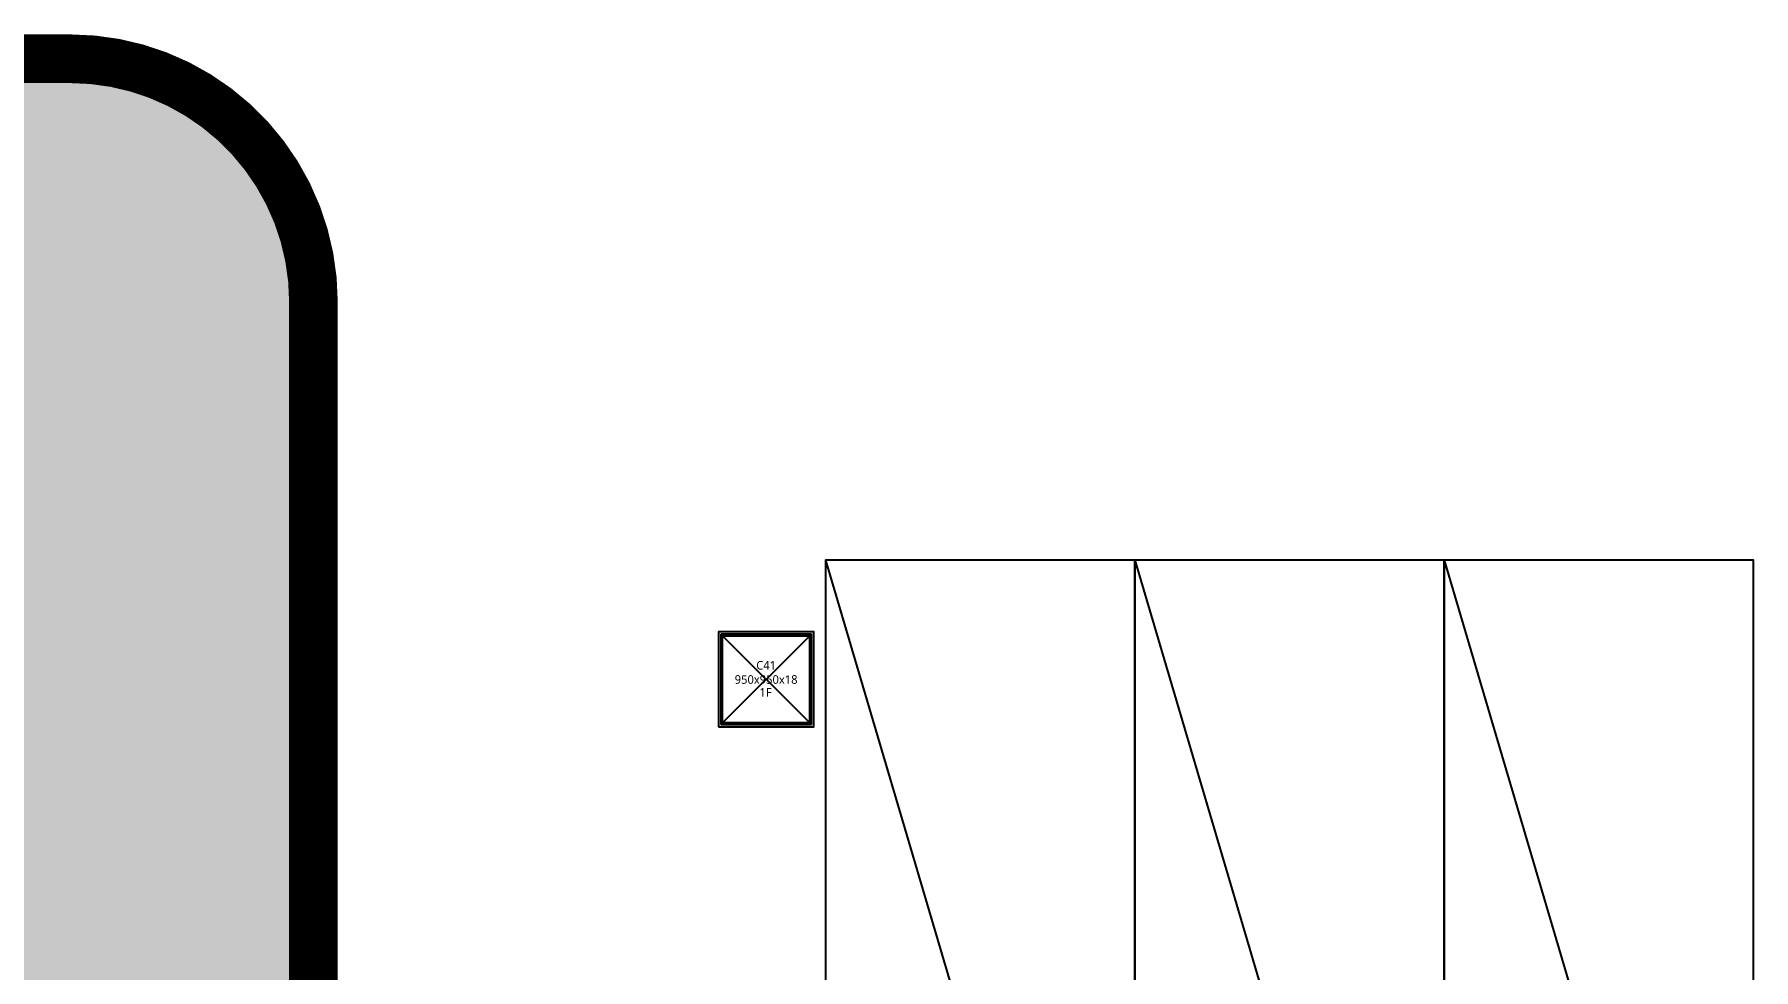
# Model space of a CAD drawing. Header units: millimetres. Extents: x 13515 to 183937, y -33900 to -660.
# Drawn here: x 119361 to 119643.7, y -19511.2 to -19357.5 of the extents above; entities that cross this region are included whole.
import ezdxf
from ezdxf.enums import TextEntityAlignment as Align

# ---------------------------------------------------------------- set-up
doc = ezdxf.new("R2010")
doc.units = ezdxf.units.MM
doc.header["$LTSCALE"] = 100
doc.header["$MEASUREMENT"] = 0
doc.header["$PDSIZE"] = -10
doc.linetypes.add('HIDDEN', pattern=[2, 1, -1])
doc.layers.get('0').update_dxf_attribs({"linetype": 'CONTINUOUS'})
doc.layers.get('Defpoints').update_dxf_attribs({"color": 171, "linetype": 'CONTINUOUS'})
doc.layers.add('#프레임 라인', color=189, linetype='CONTINUOUS', plot=False)
for name, color, linetype in [('254', 254, 'CONTINUOUS'), ('ELE9', 9, 'CONTINUOUS'), ('LED', 7, 'CONTINUOUS'), ('주차-화물', 251, 'CONTINUOUS')]:
    doc.layers.add(name, color=color, linetype=linetype)
doc.styles.add('TE', font='malgun_0.ttf')
doc.styles.add('나눔바른고딕', font='NanumBarunGothic.ttf')

# ---------------------------------------------------------------- blocks, each defined once
blk = doc.blocks.new('*U131')
at = {"color": 0, "linetype": 'ByBlock'}
for p, q in [((475, 475), (-475, 475)), ((-475, 475), (-475, -475)), ((-457, 457), (457, 457)), ((-457, -457), (-457, 457)), ((457, 457), (457, -457)), ((475, -475), (475, 475)), ((-475, -475), (475, -475)), ((457, -457), (-457, -457))]:
    blk.add_line(p, q, dxfattribs=at)
at = {"layer": 'Defpoints'}
blk.add_point((0, 0), dxfattribs=at)
blk = doc.blocks.new('C41-1F')
at = {"layer": '#프레임 라인', "ltscale": 0.1}
blk.add_lwpolyline([(-500, -500), (500, -500), (500, 500), (-500, 500)], close=True, dxfattribs=at)
at = {"layer": 'Defpoints', "ltscale": 10000}
for p, q in [((-475, -475), (475, 475)), ((475, -475), (-475, 475))]:
    blk.add_line(p, q, dxfattribs=at)
at = {"ltscale": 0.1}
blk.add_blockref('*U131', (0, 0), dxfattribs=at)
at = {"layer": 'Defpoints', "style": 'TE'}
for s, p in [('C41', (0, 102)), ('950x950x18', (0, -47)), ('1F', (-6, -182))]:
    blk.add_text(s, height=90, dxfattribs=at).set_placement(p, align=Align.CENTER)
blk = doc.blocks.new('A$C9dd89177')
at = {"layer": '주차-화물', "ltscale": 0.1}
blk.add_lwpolyline([(0, 0), (11000, 0), (11000, 3250), (0, 3250), (0, 0), (11000, 3250)], dxfattribs=at)
at = {"layer": '주차-화물', "style": '나눔바른고딕'}
blk.add_text('화물용', height=450, dxfattribs=at).set_placement((9831, 561), align=Align.MIDDLE_CENTER)
blk = doc.blocks.new('FGHJ')
at = {"layer": 'ELE9', "ltscale": 0.1, "rotation": 270}
for p in [(37053624.1, 51646.3), (37056874.1, 51646.3), (37060124.1, 51646.3)]:
    blk.add_blockref('A$C9dd89177', p, dxfattribs=at)
at = {"layer": 'ELE9', "ltscale": 0.1}
blk.add_blockref('C41-1F', (37052999.1, 50396.3), dxfattribs=at)

msp = doc.modelspace()

# ---------------------------------------------------------------- hatches: boundary and pattern name
at = {"layer": '254', "ltscale": 10000}
h = msp.add_hatch(color=256, dxfattribs=at)
h.dxf.hatch_style = 1
edge = h.paths.add_edge_path()
edge.add_arc((119308.55, -19674.37), 40, 180, 270)
edge.add_line((119308.55, -19714.37), (119366.89, -19714.37))
edge.add_arc((119366.89, -19674.37), 40, 270, 360)
edge.add_line((119406.89, -19674.37), (119406.89, -19401.49))
edge.add_arc((119366.89, -19401.49), 40, 0, 90)
edge.add_line((119366.89, -19361.49), (119308.55, -19361.49))
edge.add_arc((119308.55, -19401.49), 40, 90, 180)
edge.add_line((119268.55, -19401.49), (119268.55, -19674.37))

# ---------------------------------------------------------------- next in the draw order: block references
at = {"xscale": 0.01565102769230769, "yscale": 0.01565102769230769, "zscale": 0.01565102769230769}
msp.add_blockref('FGHJ', (-460436.19, -20252.24), dxfattribs=at)

# ---------------------------------------------------------------- next in the draw order: linework, layer by layer
at = {"layer": 'LED', "color": 6, "linetype": 'HIDDEN', "ltscale": 0.3, "const_width": 8}
msp.add_lwpolyline([(119268.55, -19674.37, 0.414214), (119308.55, -19714.37), (119366.89, -19714.37, 0.414214), (119406.89, -19674.37), (119406.89, -19401.49, 0.414214), (119366.89, -19361.49), (119308.55, -19361.49, 0.414214), (119268.55, -19401.49)], format="xyb", close=True, dxfattribs=at)

doc.saveas('drawing.dxf')
